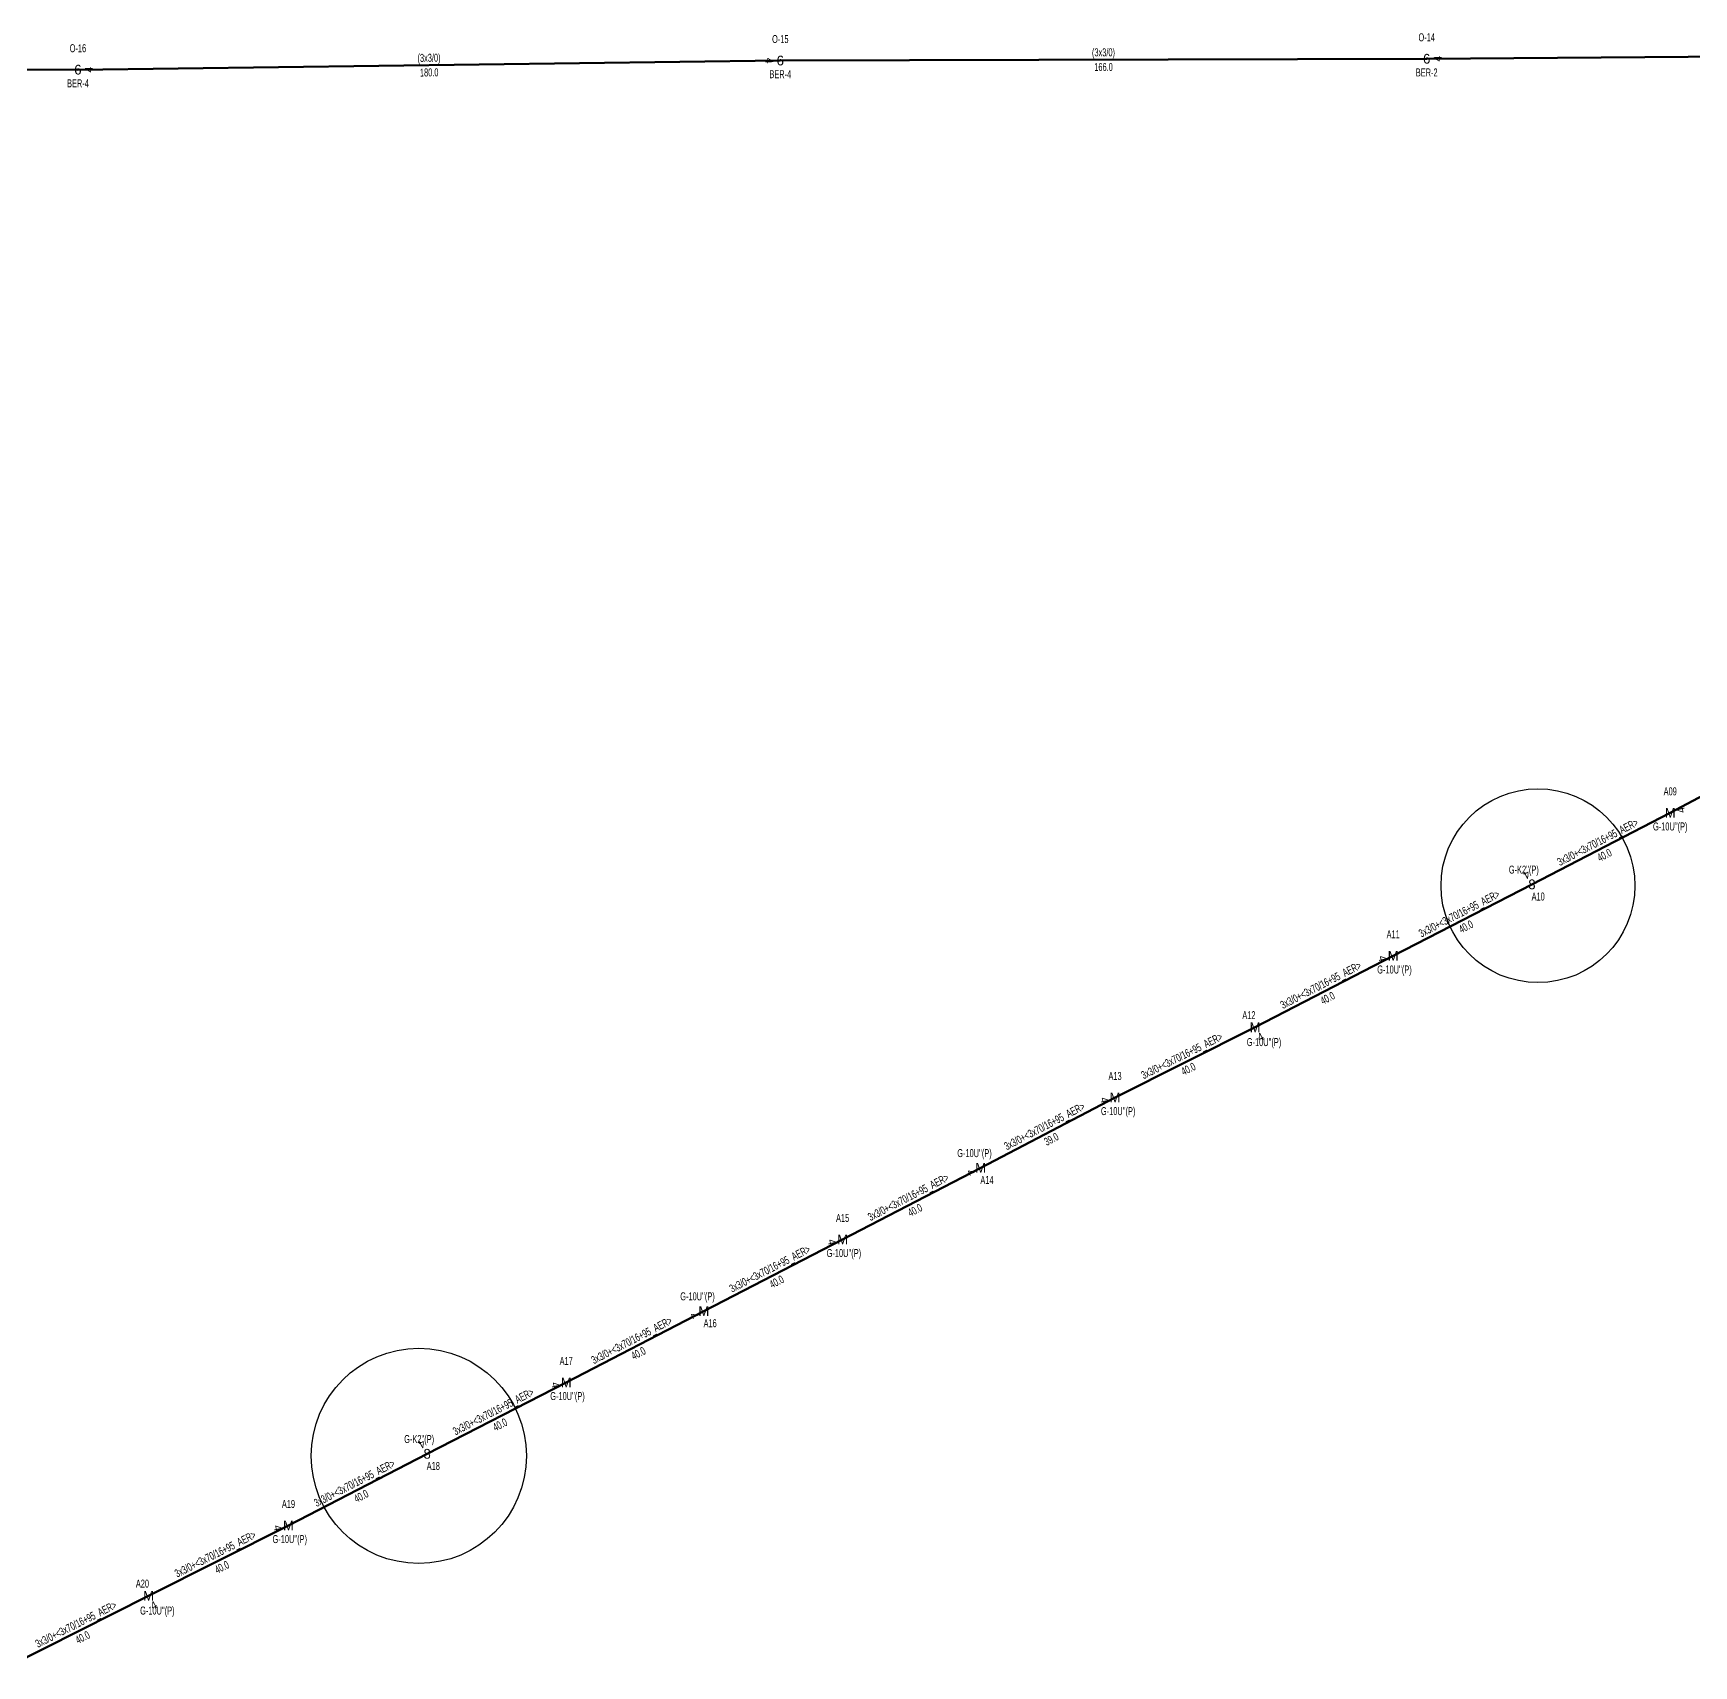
# Model space of a CAD drawing. Header units: millimetres. Extents: x 542876 to 548433, y 4216806 to 4221056.
# Drawn here: x 545634.1 to 546059.6, y 4220435.9 to 4220854.3 of the extents above; entities that cross this region are included whole.
import ezdxf
from ezdxf.enums import TextEntityAlignment as Align

# ---------------------------------------------------------------- set-up
doc = ezdxf.new("R2010")
doc.units = ezdxf.units.MM
for name, color, linetype, lineweight in [('DIREK_ENH_MEVCUT', 6, 'Continuous', 25), ('DIREK_OG_YENI', 10, 'Continuous', 25), ('HAT_ENH_HAVAI_MEVCUT', 6, 'Continuous', 70), ('HAT_OG_HAVAI_YENI', 1, 'Continuous', 70), ('KULLANICI', 1, 'Continuous', 25)]:
    doc.layers.add(name, color=color, linetype=linetype, lineweight=lineweight)
doc.styles.add('Direk', font='B_CAD')
doc.styles.get("Standard").update_dxf_attribs({"font": 'Arial'})

msp = doc.modelspace()

# ---------------------------------------------------------------- linework, layer by layer
at = {"layer": 'HAT_ENH_HAVAI_MEVCUT'}
for p, q in [((545991.159956, 4220847.772077), (545825.533, 4220847.326)), ((546154.257, 4220848.983), (545991.159956, 4220847.772077)), ((545645.570334, 4220844.980819), (545473.927, 4220845.625)), ((545825.533, 4220847.326), (545645.570334, 4220844.980819))]:
    msp.add_line(p, q, dxfattribs=at)
at = {"layer": 'HAT_OG_HAVAI_YENI'}
for p, q in [((546088.915511, 4220673.278181), (546053.555252, 4220654.531588)), ((546053.555252, 4220654.531588), (546018.119, 4220636.183)), ((546018.119, 4220636.183), (545982.56886, 4220617.873055)), ((545982.56886, 4220617.873055), (545947.198, 4220599.553)), ((545947.198, 4220599.553), (545911.304, 4220581.583)), ((545911.304, 4220581.583), (545876.892456, 4220563.531675)), ((545876.892456, 4220563.531675), (545841.496016, 4220545.199764)), ((545841.496016, 4220545.199764), (545805.945279, 4220526.825354)), ((545805.945279, 4220526.825354), (545770.676169, 4220508.547388)), ((545770.676169, 4220508.547388), (545735.044, 4220490.248)), ((545735.044, 4220490.248), (545699.512632, 4220471.896261)), ((545699.512632, 4220471.896261), (545663.670441, 4220453.860379)), ((545663.670441, 4220453.860379), (545628.153468, 4220435.918093))]:
    msp.add_line(p, q, dxfattribs=at)
at = {"layer": 'KULLANICI'}
for centre, radius in [((546019.671617, 4220635.846596), 24.844259), ((545732.904489, 4220489.704886), 27.574613)]:
    msp.add_circle(centre, radius, dxfattribs=at)

# ---------------------------------------------------------------- texts
at = {"layer": 'DIREK_ENH_MEVCUT', "width": 0.53}
for s, p in [('O-15', (545825.533, 4220852.826)), ('O-14', (545991.159956, 4220853.272077)), ('O-16', (545645.570334, 4220850.480819)), ('BER-4', (545825.533, 4220843.826)), ('BER-2', (545991.159956, 4220844.272077)), ('BER-4', (545645.570334, 4220841.480819))]:
    msp.add_text(s, height=2.05, dxfattribs=at).set_placement(p, align=Align.MIDDLE_CENTER)
at = {"layer": 'DIREK_ENH_MEVCUT', "color": 32, "style": 'Direk'}
for rotation, p in [(270.373305, (545822.733059, 4220847.307757)), (450.212695, (545993.959937, 4220847.782471)), (450.373305, (545648.370274, 4220844.999062))]:
    msp.add_text('4', height=2, rotation=rotation, dxfattribs=at).set_placement(p, align=Align.MIDDLE_CENTER)
at = {"layer": 'DIREK_ENH_MEVCUT', "style": 'Direk'}
for p in [(545825.533, 4220847.326), (545991.159956, 4220847.772077), (545645.570334, 4220844.980819)]:
    msp.add_text('6', height=2.5, dxfattribs=at).set_placement(p, align=Align.MIDDLE_CENTER)
at = {"layer": 'DIREK_OG_YENI', "width": 0.53}
for s, p in [('A09', (546053.555252, 4220660.031588)), ("G-10U''(P)", (546053.555252, 4220651.031588)), ("G-K2''(P)", (546016.041002, 4220639.966481)), ('A10', (546019.723258, 4220633.072316)), ('A11', (545982.56886, 4220623.373055)), ("G-10U''(P)", (545982.90607, 4220614.373055)), ('A12', (545945.601639, 4220602.667744)), ("G-10U''(P)", (545949.475142, 4220595.767897)), ('A13', (545911.304, 4220587.083)), ("G-10U''(P)", (545912.105181, 4220578.083)), ("G-10U''(P)", (545875.291658, 4220567.317051)), ('A14', (545878.487473, 4220560.416242)), ('A15', (545841.496016, 4220550.699764)), ("G-10U''(P)", (545841.833227, 4220541.699764)), ("G-10U''(P)", (545804.323175, 4220530.607653)), ('A16', (545807.555173, 4220523.717582)), ('A17', (545770.676169, 4220514.047388)), ("G-10U''(P)", (545771.013379, 4220505.047388)), ("G-K2''(P)", (545732.999284, 4220494.03615)), ('A18', (545736.624975, 4220487.125418)), ('A19', (545699.512632, 4220477.396261)), ("G-10U''(P)", (545699.849842, 4220468.396261)), ('A20', (545662.097312, 4220456.986921)), ("G-10U''(P)", (545665.914424, 4220450.070732))]:
    msp.add_text(s, height=2.05, dxfattribs=at).set_placement(p, align=Align.MIDDLE_CENTER)
at = {"layer": 'DIREK_OG_YENI', "style": 'Direk'}
for s, p in [('M', (546053.555252, 4220654.531588)), ('8', (546018.119, 4220636.183)), ('M', (545982.56886, 4220617.873055)), ('M', (545947.198, 4220599.553)), ('M', (545911.304, 4220581.583)), ('M', (545876.892456, 4220563.531675)), ('M', (545841.496016, 4220545.199764)), ('M', (545805.945279, 4220526.825354)), ('M', (545770.676169, 4220508.547388)), ('8', (545735.044, 4220490.248)), ('M', (545699.512632, 4220471.896261)), ('M', (545663.670441, 4220453.860379))]:
    msp.add_text(s, height=2.5, dxfattribs=at).set_placement(p, align=Align.MIDDLE_CENTER)
at = {"layer": 'DIREK_OG_YENI', "color": 32, "style": 'Direk'}
for rotation, p in [(463.965373, (546056.272489, 4220655.207327)), (208.075806, (546016.80121, 4220638.653512)), (283.69077, (545979.848416, 4220617.210346)), (388.8129, (545948.547463, 4220597.099645)), (283.840119, (545908.585292, 4220580.913202)), (295.151397, (545874.35793, 4220562.341643)), (283.6661, (545838.775287, 4220544.538227)), (295.304018, (545803.413932, 4220525.628574)), (283.591694, (545767.954583, 4220507.889384)), (207.771031, (545733.73937, 4220492.725487)), (283.35583, (545696.78836, 4220471.249467)), (388.716514, (545665.015775, 4220451.404758))]:
    msp.add_text('4', height=2, rotation=rotation, dxfattribs=at).set_placement(p, align=Align.MIDDLE_CENTER)
at = {"layer": 'HAT_ENH_HAVAI_MEVCUT', "lineweight": 30, "width": 0.53}
for rotation, p in [(360.746607, (545735.540591, 4220847.003337, 272822.785167)), (360.154312, (545908.344189, 4220848.399035, 272912.7665))]:
    msp.add_text('(3x3/0)', height=2.05, rotation=rotation, dxfattribs=at).set_placement(p, align=Align.CENTER)
for s, rotation, p in [('180.0', 360.746607, (545735.562743, 4220845.303481, 272822.785167)), ('166.0', 360.154312, (545908.348767, 4220846.699041, 272912.7665))]:
    msp.add_text(s, height=2.05, rotation=rotation, dxfattribs=at).set_placement(p, align=Align.TOP_CENTER)
at = {"layer": 'HAT_OG_HAVAI_YENI', "lineweight": 30, "width": 0.53}
for rotation, p in [(387.375078, (546035.446272, 4220646.111966, 273009.059488)), (387.250192, (545999.954722, 4220627.78355, 272991.28443)), (387.381503, (545964.492329, 4220609.46772, 272973.598825)), (386.594254, (545928.870241, 4220591.328033, 272955.651935)), (387.680431, (545893.703305, 4220573.310098, 272938.446228)), (387.37976, (545858.803333, 4220555.120501, 272920.748008)), (387.332197, (545823.330371, 4220536.767664, 272902.972639)), (387.395129, (545787.919618, 4220518.441047, 272885.338085)), (387.183261, (545752.471607, 4220500.153775, 272867.521834)), (387.316208, (545716.888084, 4220481.827308, 272849.756316)), (386.711657, (545681.209461, 4220463.637608, 272831.835221)), (386.801763, (545645.528686, 4220445.647922, 272814.076734))]:
    msp.add_text('3x3/0+<3x70/16+95_AER>', height=2.05, rotation=rotation, dxfattribs=at).set_placement(p, align=Align.CENTER)
for s, rotation, p in [('40.0', 387.375078, (546036.227955, 4220644.60234, 273009.059488)), ('40.0', 387.250192, (546000.733113, 4220626.272223, 272991.28443)), ('40.0', 387.381503, (545965.274181, 4220607.958181, 272973.598825)), ('40.0', 386.594254, (545929.631279, 4220589.807894, 272955.651935)), ('39.0', 387.680431, (545894.493022, 4220571.804659, 272938.446228)), ('40.0', 387.37976, (545859.58514, 4220553.610939, 272920.748008)), ('40.0', 387.332197, (545824.110924, 4220535.257454, 272902.972639)), ('40.0', 387.395129, (545788.70183, 4220516.931694, 272885.338085)), ('40.0', 387.183261, (545753.248231, 4220498.64154, 272867.521834)), ('40.0', 387.316208, (545717.668216, 4220480.31688, 272849.756316)), ('40.0', 386.711657, (545681.973612, 4220462.119032, 272831.835221)), ('40.0', 386.801763, (545646.295224, 4220444.13055, 272814.076734))]:
    msp.add_text(s, height=2.05, rotation=rotation, dxfattribs=at).set_placement(p, align=Align.TOP_CENTER)

doc.saveas('drawing.dxf')
